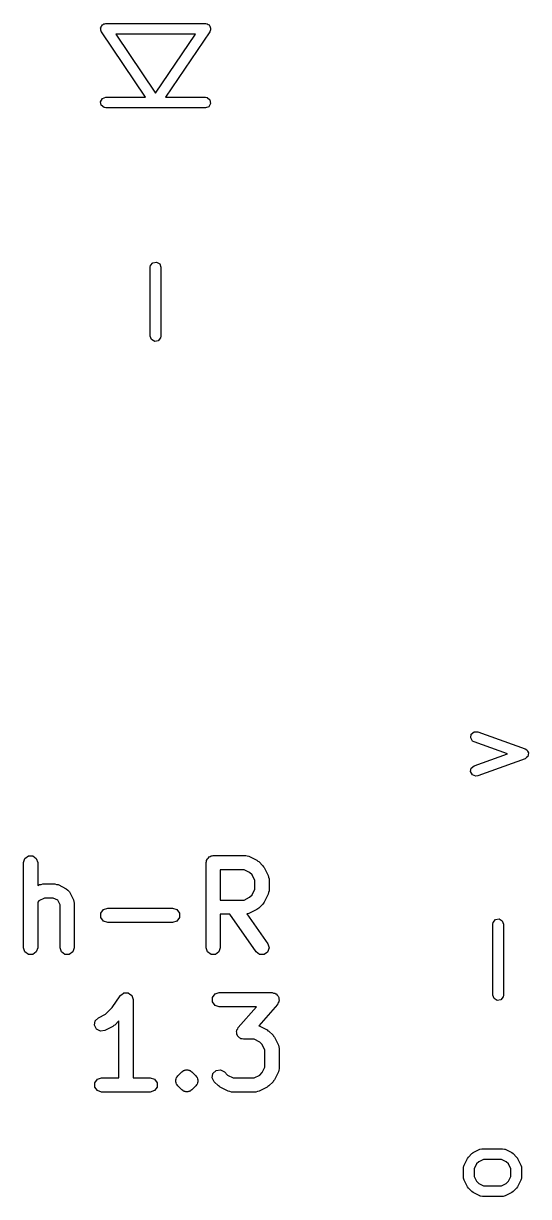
# Model space of a CAD drawing. Extents: x 0 to 132, y -20 to 105.
# Drawn here: x 53.37 to 60.48, y -0.12 to 16.41 of the extents above; entities that cross this region are included whole.
import ezdxf

# ---------------------------------------------------------------- set-up
doc = ezdxf.new("R2010")
doc.units = 0
doc.layers.add('BLACK', color=7, linetype='CONTINUOUS')

msp = doc.modelspace()

# ---------------------------------------------------------------- linework, layer by layer
at = {"layer": 'BLACK', "linetype": 'CONTINUOUS'}
for p, q in [((54.4595, 16.3578), (54.4606, 16.3684)), ((54.4606, 16.3684), (54.4719, 16.3793)), ((54.4719, 16.3793), (54.4798, 16.393)), ((54.4798, 16.393), (54.4899, 16.3966)), ((54.4899, 16.3966), (54.4976, 16.404)), ((54.4976, 16.404), (54.5132, 16.4051)), ((54.5132, 16.4051), (54.528, 16.4105)), ((54.528, 16.4105), (55.928, 16.4105)), ((55.928, 16.4105), (55.9316, 16.4099)), ((55.9316, 16.4099), (55.9332, 16.4103)), ((55.9332, 16.4103), (55.9359, 16.4091)), ((55.9359, 16.4091), (55.9537, 16.406)), ((55.9537, 16.406), (55.9657, 16.3959)), ((55.9657, 16.3959), (55.98, 16.3895)), ((55.98, 16.3895), (55.9847, 16.3799)), ((55.9847, 16.3799), (55.993, 16.373)), ((55.993, 16.373), (55.9957, 16.3575)), ((54.4541, 16.3485), (54.4595, 16.3578)), ((54.4569, 16.3331), (54.4541, 16.3485)), ((54.4552, 16.3174), (54.4569, 16.3331)), ((54.4625, 16.3009), (54.4552, 16.3174)), ((54.463, 16.298), (54.4625, 16.3009)), ((54.4643, 16.2969), (54.463, 16.298)), ((54.4658, 16.2936), (54.4643, 16.2969)), ((55.0871, 15.3705), (54.4658, 16.2936)), ((54.6689, 16.2605), (55.228, 15.4298)), ((55.7871, 16.2605), (54.6689, 16.2605)), ((55.228, 15.4298), (55.7871, 16.2605)), ((55.9902, 16.2936), (55.3689, 15.3705)), ((55.994, 16.3089), (55.9902, 16.2936)), ((56.0019, 16.3225), (55.994, 16.3089)), ((55.9957, 16.3575), (56.0026, 16.3434)), ((56.0026, 16.3434), (56, 16.333)), ((56, 16.333), (56.0019, 16.3225)), ((54.4798, 15.353), (54.528, 15.3705)), ((54.528, 15.3705), (55.0871, 15.3705)), ((55.3689, 15.3705), (55.928, 15.3705)), ((55.928, 15.3705), (55.9537, 15.366)), ((54.4541, 15.3085), (54.4798, 15.353)), ((54.463, 15.258), (54.4541, 15.3085)), ((54.5023, 15.225), (54.463, 15.258)), ((54.528, 15.2205), (54.5023, 15.225)), ((55.928, 15.2205), (54.528, 15.2205)), ((55.9762, 15.238), (55.928, 15.2205)), ((55.9537, 15.366), (55.993, 15.333)), ((56.0019, 15.2825), (55.9762, 15.238)), ((55.993, 15.333), (56.0019, 15.2825)), ((55.153, 12.9755), (55.1575, 13.0012)), ((55.153, 12.0055), (55.153, 12.9755)), ((55.1575, 13.0012), (55.1905, 13.0405)), ((55.1905, 13.0405), (55.241, 13.0494)), ((55.241, 13.0494), (55.2855, 13.0237)), ((55.2855, 13.0237), (55.303, 12.9755)), ((55.303, 12.9755), (55.303, 12.0055)), ((55.1705, 11.9573), (55.153, 12.0055)), ((55.215, 11.9316), (55.1705, 11.9573)), ((55.2655, 11.9405), (55.215, 11.9316)), ((55.2985, 11.9798), (55.2655, 11.9405)), ((55.303, 12.0055), (55.2985, 11.9798)), ((59.6636, 6.34613), (59.6722, 6.3967)), ((59.6895, 6.30185), (59.6636, 6.34613)), ((59.6722, 6.3967), (59.7113, 6.42992)), ((59.7122, 6.28897), (59.6895, 6.30185)), ((59.7113, 6.42992), (59.7626, 6.43023)), ((60.1811, 6.1215), (59.7122, 6.28897)), ((59.7626, 6.43023), (60.4293, 6.19213)), ((59.7122, 5.95403), (60.1811, 6.1215)), ((60.4293, 6.19213), (60.4519, 6.17924)), ((60.4519, 6.17924), (60.4522, 6.17883)), ((60.4522, 6.17883), (60.4526, 6.17866)), ((60.4526, 6.17866), (60.4651, 6.15678)), ((60.4651, 6.15678), (60.4778, 6.13497)), ((60.478, 6.13408), (60.4735, 6.10926)), ((60.4778, 6.13497), (60.4777, 6.13449)), ((60.4777, 6.13449), (60.478, 6.13408)), ((59.6727, 5.9213), (59.7122, 5.95403)), ((60.4293, 6.05087), (59.7626, 5.81277)), ((60.4296, 6.05118), (60.4293, 6.05087)), ((60.4301, 6.05118), (60.4296, 6.05118)), ((60.4494, 6.06752), (60.4301, 6.05118)), ((60.4688, 6.08361), (60.4494, 6.06752)), ((60.4689, 6.08408), (60.4688, 6.08361)), ((60.4692, 6.08439), (60.4689, 6.08408)), ((60.4735, 6.10926), (60.4692, 6.08439)), ((59.6634, 5.87083), (59.6727, 5.9213)), ((59.6888, 5.82624), (59.6634, 5.87083)), ((59.7369, 5.80841), (59.6888, 5.82624)), ((59.7626, 5.81277), (59.7369, 5.80841)), ((53.3674, 4.58914), (53.3865, 4.64792)), ((53.3865, 4.64792), (53.4365, 4.68425)), ((53.4365, 4.68425), (53.4983, 4.68425)), ((53.4983, 4.68425), (53.5483, 4.64792)), ((53.5483, 4.64792), (53.5674, 4.58914)), ((55.9438, 4.62005), (55.9531, 4.63286)), ((55.9531, 4.63286), (55.958, 4.64792)), ((55.958, 4.64792), (55.9708, 4.65723)), ((55.9708, 4.65723), (55.9801, 4.67005)), ((55.9801, 4.67005), (55.9951, 4.67494)), ((55.9951, 4.67494), (56.008, 4.68425)), ((56.008, 4.68425), (56.0238, 4.68425)), ((56.0238, 4.68425), (56.0389, 4.68914)), ((56.0389, 4.68914), (56.496, 4.68914)), ((56.496, 4.68914), (56.5179, 4.68202)), ((56.5179, 4.68202), (56.5407, 4.67858)), ((56.5407, 4.67858), (56.655, 4.62144)), ((53.3674, 3.38914), (53.3674, 4.58914)), ((53.5674, 4.58914), (53.5674, 4.26523)), ((55.9389, 4.58914), (55.9438, 4.6042)), ((55.9389, 3.38914), (55.9389, 4.58914)), ((55.9438, 4.6042), (55.9438, 4.62005)), ((56.1389, 4.48914), (56.1389, 4.06057)), ((56.4724, 4.48914), (56.1389, 4.48914)), ((56.551, 4.44982), (56.4724, 4.48914)), ((56.655, 4.62144), (56.6666, 4.61007)), ((56.6666, 4.61007), (56.681, 4.60271)), ((56.681, 4.60271), (56.7381, 4.54557)), ((56.7381, 4.54557), (56.7455, 4.53113)), ((56.7455, 4.53113), (56.7569, 4.51958)), ((56.7569, 4.51958), (56.814, 4.40529)), ((56.5852, 4.41562), (56.551, 4.44982)), ((56.6246, 4.33697), (56.5852, 4.41562)), ((56.6246, 4.21275), (56.6246, 4.33697)), ((56.814, 4.40529), (56.8174, 4.3825)), ((56.8174, 4.3825), (56.8246, 4.36057)), ((56.8246, 4.36057), (56.8246, 4.18914)), ((53.5674, 4.26523), (53.5941, 4.27858)), ((53.5941, 4.27858), (53.6169, 4.28202)), ((53.6169, 4.28202), (53.6389, 4.28914)), ((53.6389, 4.28914), (53.8103, 4.28914)), ((53.8103, 4.28914), (53.8322, 4.28202)), ((53.8322, 4.28202), (53.855, 4.27858)), ((53.855, 4.27858), (53.9693, 4.22144)), ((53.9693, 4.22144), (53.9699, 4.22088)), ((53.9699, 4.22088), (53.9706, 4.22075)), ((53.9706, 4.22075), (53.9918, 4.19929)), ((53.9918, 4.19929), (54.0133, 4.17807)), ((54.0133, 4.17807), (54.0135, 4.17729)), ((54.0135, 4.17729), (54.014, 4.17672)), ((54.014, 4.17672), (54.0712, 4.06244)), ((56.5511, 4.0999), (56.5852, 4.13409)), ((56.5852, 4.13409), (56.6246, 4.21275)), ((56.814, 4.14442), (56.7569, 4.03014)), ((56.8174, 4.16721), (56.814, 4.14442)), ((56.8246, 4.18914), (56.8174, 4.16721)), ((53.5838, 4.04982), (53.5674, 4.03344)), ((53.5674, 4.03344), (53.5674, 3.38914)), ((53.6625, 4.08914), (53.5838, 4.04982)), ((53.7867, 4.08914), (53.6625, 4.08914)), ((53.85, 4.05746), (53.7867, 4.08914)), ((53.8817, 3.99411), (53.85, 4.05746)), ((53.8817, 3.38914), (53.8817, 3.99411)), ((54.0712, 4.06244), (54.0746, 4.03964)), ((54.0746, 4.03964), (54.0817, 4.01771)), ((54.0817, 4.01771), (54.0817, 3.38914)), ((56.1389, 4.06057), (56.4724, 4.06057)), ((56.4724, 4.06057), (56.5511, 4.0999)), ((56.7381, 4.00415), (56.681, 3.947)), ((56.7455, 4.01859), (56.7381, 4.00415)), ((56.7569, 4.03014), (56.7455, 4.01859)), ((54.458, 3.87719), (54.4944, 3.92719)), ((54.458, 3.81538), (54.458, 3.87719)), ((54.4944, 3.76538), (54.458, 3.81538)), ((54.4944, 3.92719), (54.5531, 3.94629)), ((54.5531, 3.94629), (55.4674, 3.94629)), ((55.4674, 3.94629), (55.5262, 3.92719)), ((55.5262, 3.92719), (55.5625, 3.87719)), ((55.5625, 3.81538), (55.5262, 3.76538)), ((55.5625, 3.87719), (55.5625, 3.81538)), ((56.2725, 3.86057), (56.1389, 3.86057)), ((56.1389, 3.86057), (56.1389, 3.38914)), ((56.6426, 3.3318), (56.2725, 3.86057)), ((56.5179, 3.8677), (56.5128, 3.86603)), ((56.5128, 3.86603), (56.8065, 3.44649)), ((56.5407, 3.87113), (56.5179, 3.8677)), ((56.655, 3.92827), (56.5407, 3.87113)), ((56.6666, 3.93965), (56.655, 3.92827)), ((56.681, 3.947), (56.6666, 3.93965)), ((54.5531, 3.74629), (54.4944, 3.76538)), ((55.4674, 3.74629), (54.5531, 3.74629)), ((55.5262, 3.76538), (55.4674, 3.74629)), ((59.9767, 3.7215), (59.9812, 3.74715)), ((59.9767, 2.7215), (59.9767, 3.7215)), ((59.9812, 3.74715), (60.0142, 3.78645)), ((60.0142, 3.78645), (60.0647, 3.79536)), ((60.0647, 3.79536), (60.1091, 3.76971)), ((60.1091, 3.76971), (60.1267, 3.7215)), ((60.1267, 3.7215), (60.1267, 2.7215)), ((53.3865, 3.33037), (53.3674, 3.38914)), ((53.4365, 3.29404), (53.3865, 3.33037)), ((53.5483, 3.33036), (53.4983, 3.29404)), ((53.5674, 3.38914), (53.5483, 3.33036)), ((53.9008, 3.33037), (53.8817, 3.38914)), ((53.9508, 3.29404), (53.9008, 3.33037)), ((54.0626, 3.33036), (54.0126, 3.29404)), ((54.0817, 3.38914), (54.0626, 3.33036)), ((55.958, 3.33037), (55.9389, 3.38914)), ((56.008, 3.29404), (55.958, 3.33037)), ((56.1198, 3.33036), (56.0698, 3.29404)), ((56.1389, 3.38914), (56.1198, 3.33036)), ((56.692, 3.29459), (56.6426, 3.3318)), ((56.8044, 3.32895), (56.7538, 3.29351)), ((56.8246, 3.38738), (56.8044, 3.32895)), ((56.8065, 3.44649), (56.8246, 3.38738)), ((53.4983, 3.29404), (53.4365, 3.29404)), ((54.0126, 3.29404), (53.9508, 3.29404)), ((56.0698, 3.29404), (56.008, 3.29404)), ((56.7538, 3.29351), (56.692, 3.29459)), ((54.6183, 2.54942), (54.7271, 2.71261)), ((54.7271, 2.71261), (54.7287, 2.71392)), ((54.7287, 2.71392), (54.7294, 2.71592)), ((54.7294, 2.71592), (54.7528, 2.73296)), ((54.7528, 2.73296), (54.7756, 2.75093)), ((54.7756, 2.75093), (54.7777, 2.75101)), ((54.7777, 2.75101), (54.7794, 2.75225)), ((54.7794, 2.75225), (54.8084, 2.75225)), ((54.8084, 2.75225), (54.8373, 2.75342)), ((54.8373, 2.75342), (54.8391, 2.75225)), ((54.8391, 2.75225), (54.8412, 2.75225)), ((54.8412, 2.75225), (54.8646, 2.73521)), ((54.8646, 2.73521), (54.8888, 2.71914)), ((54.8888, 2.71914), (54.8895, 2.71716)), ((54.8895, 2.71716), (54.8912, 2.71592)), ((54.8912, 2.71592), (54.9001, 2.68836)), ((54.9001, 2.68836), (54.9102, 2.66117)), ((54.9102, 2.66117), (54.9096, 2.65915)), ((54.9096, 2.65915), (54.9103, 2.65714)), ((54.9103, 2.65714), (54.9103, 1.55714)), ((56.0295, 2.68804), (56.0658, 2.73805)), ((56.0295, 2.62624), (56.0295, 2.68804)), ((56.0658, 2.73805), (56.1246, 2.75714)), ((56.1246, 2.75714), (56.8674, 2.75714)), ((56.8674, 2.75714), (56.8867, 2.75089)), ((56.8867, 2.75089), (56.9068, 2.74907)), ((56.9068, 2.74907), (56.9154, 2.74157)), ((56.9154, 2.74157), (56.9262, 2.73805)), ((56.9262, 2.73805), (56.9381, 2.72168)), ((56.9381, 2.72168), (56.9533, 2.70837)), ((56.9533, 2.70837), (56.9558, 2.69726)), ((56.9558, 2.69726), (56.9625, 2.68804)), ((56.9625, 2.68804), (56.9625, 2.66782)), ((56.9625, 2.66782), (56.967, 2.6481)), ((56.967, 2.6481), (56.9625, 2.63763)), ((59.9942, 2.67329), (59.9767, 2.7215)), ((60.0386, 2.64764), (59.9942, 2.67329)), ((60.0892, 2.65655), (60.0386, 2.64764)), ((60.1221, 2.69585), (60.0892, 2.65655)), ((60.1267, 2.7215), (60.1221, 2.69585)), ((54.5225, 2.45362), (54.6183, 2.54942)), ((56.0658, 2.57624), (56.0295, 2.62624)), ((56.1246, 2.55714), (56.0658, 2.57624)), ((56.6471, 2.55714), (56.1246, 2.55714)), ((56.3922, 2.26585), (56.6471, 2.55714)), ((56.9427, 2.59129), (56.6791, 2.29011)), ((56.9506, 2.60988), (56.9427, 2.59129)), ((56.9625, 2.62624), (56.9506, 2.60988)), ((56.9625, 2.63763), (56.9625, 2.62624)), ((54.3685, 2.29939), (54.3787, 2.36036)), ((54.3787, 2.36036), (54.4227, 2.40373)), ((54.4227, 2.40373), (54.5225, 2.45362)), ((54.7103, 2.35858), (54.6524, 2.30072)), ((54.7103, 1.55714), (54.7103, 2.35858)), ((54.3962, 2.24411), (54.3685, 2.29939)), ((54.451, 2.21564), (54.3962, 2.24411)), ((54.5121, 2.22484), (54.451, 2.21564)), ((54.6264, 2.28199), (54.5121, 2.22484)), ((54.638, 2.29336), (54.6264, 2.28199)), ((54.6524, 2.30072), (54.638, 2.29336)), ((56.3678, 2.20904), (56.3723, 2.21951)), ((56.3723, 2.18932), (56.3678, 2.20904)), ((56.3723, 2.2309), (56.3842, 2.24727)), ((56.3723, 2.21951), (56.3723, 2.2309)), ((56.3723, 2.1691), (56.3723, 2.18932)), ((56.379, 2.15988), (56.3723, 2.1691)), ((56.3815, 2.14878), (56.379, 2.15988)), ((56.3968, 2.13546), (56.3815, 2.14878)), ((56.3842, 2.24727), (56.3922, 2.26585)), ((56.6791, 2.29011), (56.6836, 2.28944)), ((56.6836, 2.28944), (56.7979, 2.2323)), ((56.7979, 2.2323), (56.8094, 2.22093)), ((56.8094, 2.22093), (56.8239, 2.21357)), ((56.8239, 2.21357), (56.881, 2.15643)), ((56.881, 2.15643), (56.8884, 2.14198)), ((56.4086, 2.1191), (56.3968, 2.13546)), ((56.4195, 2.11558), (56.4086, 2.1191)), ((56.4281, 2.10808), (56.4195, 2.11558)), ((56.4482, 2.10625), (56.4281, 2.10808)), ((56.4674, 2.1), (56.4482, 2.10625)), ((56.6153, 2.1), (56.4674, 2.1)), ((56.6939, 2.06067), (56.6153, 2.1)), ((56.7281, 2.02648), (56.6939, 2.06067)), ((56.7674, 1.94782), (56.7281, 2.02648)), ((56.8884, 2.14198), (56.8997, 2.13044)), ((56.8997, 2.13044), (56.9569, 2.01615)), ((56.9569, 2.01615), (56.9603, 1.99336)), ((56.9603, 1.99336), (56.9674, 1.97143)), ((56.7674, 1.70932), (56.7674, 1.94782)), ((56.9674, 1.97143), (56.9674, 1.68571)), ((55.6108, 1.64933), (55.622, 1.66053)), ((55.622, 1.66053), (55.63, 1.66179)), ((55.63, 1.66179), (55.6365, 1.66653)), ((55.6365, 1.66653), (55.6446, 1.66653)), ((55.6446, 1.66653), (55.6518, 1.6702)), ((55.6518, 1.6702), (55.6674, 1.66772)), ((55.6674, 1.66772), (55.6831, 1.6702)), ((55.6831, 1.6702), (55.6903, 1.66653)), ((55.6903, 1.66653), (55.6983, 1.66653)), ((55.6983, 1.66653), (55.7049, 1.66179)), ((55.7049, 1.66179), (55.7128, 1.66053)), ((55.7128, 1.66053), (55.724, 1.64933)), ((56.0355, 1.61683), (56.0792, 1.66053)), ((56.0792, 1.66053), (56.1402, 1.6702)), ((56.1402, 1.6702), (56.1953, 1.64214)), ((56.7281, 1.63066), (56.7674, 1.70932)), ((56.9603, 1.66379), (56.9569, 1.64099)), ((56.9674, 1.68571), (56.9603, 1.66379)), ((54.3723, 1.48804), (54.4086, 1.53804)), ((54.3723, 1.42624), (54.3723, 1.48804)), ((54.4086, 1.53804), (54.4674, 1.55714)), ((54.4674, 1.55714), (54.7103, 1.55714)), ((54.9103, 1.55714), (55.1531, 1.55714)), ((55.1531, 1.55714), (55.2119, 1.53804)), ((55.2119, 1.53804), (55.2482, 1.48804)), ((55.2482, 1.48804), (55.2482, 1.42624)), ((55.5115, 1.52993), (55.5187, 1.54404)), ((55.514, 1.51429), (55.5115, 1.52993)), ((55.5115, 1.49864), (55.514, 1.51429)), ((55.5187, 1.48453), (55.5115, 1.49864)), ((55.5187, 1.54404), (55.5212, 1.55968)), ((55.5212, 1.55968), (55.5324, 1.57089)), ((55.5324, 1.57089), (55.5396, 1.585)), ((55.5396, 1.585), (55.5967, 1.64214)), ((55.5967, 1.64214), (55.6108, 1.64933)), ((55.724, 1.64933), (55.7381, 1.64214)), ((55.7381, 1.64214), (55.7953, 1.585)), ((55.7953, 1.585), (55.8025, 1.57088)), ((55.8025, 1.57088), (55.8137, 1.55968)), ((55.8137, 1.55968), (55.8161, 1.54404)), ((55.8161, 1.54404), (55.8233, 1.52993)), ((55.8233, 1.49864), (55.8161, 1.48453)), ((55.8233, 1.52993), (55.8209, 1.51429)), ((55.8209, 1.51429), (55.8233, 1.49864)), ((56.0258, 1.55579), (56.0355, 1.61683)), ((56.0539, 1.50072), (56.0258, 1.55579)), ((56.111, 1.44358), (56.0539, 1.50072)), ((56.1953, 1.64214), (56.2409, 1.59647)), ((56.2409, 1.59647), (56.3196, 1.55714)), ((56.3196, 1.55714), (56.6153, 1.55714)), ((56.6153, 1.55714), (56.6939, 1.59647)), ((56.6939, 1.59647), (56.7281, 1.63066)), ((56.881, 1.50072), (56.8239, 1.44358)), ((56.8884, 1.51516), (56.881, 1.50072)), ((56.8997, 1.52671), (56.8884, 1.51516)), ((56.9569, 1.64099), (56.8997, 1.52671)), ((54.4086, 1.37624), (54.3723, 1.42624)), ((54.4674, 1.35714), (54.4086, 1.37624)), ((55.1531, 1.35714), (54.4674, 1.35714)), ((55.2119, 1.37624), (55.1531, 1.35714)), ((55.2482, 1.42624), (55.2119, 1.37624)), ((55.5212, 1.46889), (55.5187, 1.48453)), ((55.5324, 1.45768), (55.5212, 1.46889)), ((55.5396, 1.44358), (55.5324, 1.45768)), ((55.5967, 1.38643), (55.5396, 1.44358)), ((55.6108, 1.37924), (55.5967, 1.38643)), ((55.622, 1.36804), (55.6108, 1.37924)), ((55.63, 1.36678), (55.622, 1.36804)), ((55.6365, 1.36204), (55.63, 1.36678)), ((55.6446, 1.36204), (55.6365, 1.36204)), ((55.6518, 1.35837), (55.6446, 1.36204)), ((55.6674, 1.36085), (55.6518, 1.35837)), ((55.6831, 1.35837), (55.6674, 1.36085)), ((55.6903, 1.36204), (55.6831, 1.35837)), ((55.6983, 1.36204), (55.6903, 1.36204)), ((55.7049, 1.36678), (55.6983, 1.36204)), ((55.7128, 1.36804), (55.7049, 1.36678)), ((55.724, 1.37924), (55.7128, 1.36804)), ((55.7381, 1.38643), (55.724, 1.37924)), ((55.7953, 1.44358), (55.7381, 1.38643)), ((55.8025, 1.45769), (55.7953, 1.44358)), ((55.8137, 1.46889), (55.8025, 1.45769)), ((55.8161, 1.48453), (55.8137, 1.46889)), ((56.1254, 1.43622), (56.111, 1.44358)), ((56.137, 1.42484), (56.1254, 1.43622)), ((56.2513, 1.3677), (56.137, 1.42484)), ((56.2741, 1.36427), (56.2513, 1.3677)), ((56.296, 1.35714), (56.2741, 1.36427)), ((56.6389, 1.35714), (56.296, 1.35714)), ((56.6608, 1.36427), (56.6389, 1.35714)), ((56.6836, 1.3677), (56.6608, 1.36427)), ((56.7979, 1.42484), (56.6836, 1.3677)), ((56.8094, 1.43622), (56.7979, 1.42484)), ((56.8239, 1.44358), (56.8094, 1.43622)), ((59.6796, 0.488818), (59.698, 0.50168)), ((59.698, 0.50168), (59.6991, 0.502868)), ((59.6991, 0.502868), (59.7943, 0.550486)), ((59.7943, 0.550486), (59.8193, 0.557913)), ((59.8193, 0.557913), (59.8236, 0.556871)), ((59.8236, 0.556871), (59.8279, 0.558405)), ((59.8279, 0.558405), (60.1136, 0.558405)), ((60.1136, 0.558405), (60.1392, 0.553882)), ((60.1392, 0.553882), (60.1427, 0.551)), ((60.1427, 0.551), (60.1471, 0.550487)), ((60.1471, 0.550487), (60.2423, 0.502868)), ((60.2423, 0.502868), (60.2604, 0.489513)), ((59.5703, 0.32647), (59.6179, 0.421707)), ((59.6179, 0.421707), (59.6313, 0.439712)), ((59.6313, 0.439712), (59.632, 0.4412)), ((59.632, 0.4412), (59.6796, 0.488818)), ((59.7466, 0.343739), (59.7124, 0.275224)), ((59.777, 0.374146), (59.7466, 0.343739)), ((59.8456, 0.408405), (59.777, 0.374146)), ((60.0959, 0.408405), (59.8456, 0.408405)), ((60.1644, 0.374148), (60.0959, 0.408405)), ((60.1948, 0.343742), (60.1644, 0.374148)), ((60.229, 0.275225), (60.1948, 0.343742)), ((60.2604, 0.489513), (60.2618, 0.488819)), ((60.2618, 0.488819), (60.3095, 0.4412)), ((60.3095, 0.4412), (60.3223, 0.422833)), ((60.3223, 0.422833), (60.3235, 0.421708)), ((60.3235, 0.421708), (60.3711, 0.326471)), ((59.5624, 0.292929), (59.5669, 0.318581)), ((59.5624, 0.150072), (59.5624, 0.292929)), ((59.5669, 0.318581), (59.5698, 0.322015)), ((59.5698, 0.322015), (59.5703, 0.32647)), ((59.7124, 0.275224), (59.7124, 0.167777)), ((59.7124, 0.167777), (59.7466, 0.099262)), ((60.1948, 0.099259), (60.229, 0.167778)), ((60.229, 0.167778), (60.229, 0.275225)), ((60.3711, 0.326471), (60.3786, 0.301504)), ((60.3786, 0.301504), (60.3775, 0.297143)), ((60.3775, 0.297143), (60.379, 0.292929)), ((60.379, 0.292929), (60.379, 0.150072)), ((59.5639, 0.145858), (59.5624, 0.150072)), ((59.5629, 0.141498), (59.5639, 0.145858)), ((59.5703, 0.116531), (59.5629, 0.141498)), ((59.6179, 0.021294), (59.5703, 0.116531)), ((59.6191, 0.02017), (59.6179, 0.021294)), ((59.632, 0.001801), (59.6191, 0.02017)), ((59.6796, -0.045817), (59.632, 0.001801)), ((59.7466, 0.099262), (59.777, 0.068855)), ((59.777, 0.068855), (59.8456, 0.034596)), ((59.8456, 0.034596), (60.0959, 0.034596)), ((60.0959, 0.034596), (60.1644, 0.068853)), ((60.1644, 0.068853), (60.1948, 0.099259)), ((60.3095, 0.001801), (60.2618, -0.045818)), ((60.3102, 0.003283), (60.3095, 0.001801)), ((60.3235, 0.021293), (60.3102, 0.003283)), ((60.3711, 0.11653), (60.3235, 0.021293)), ((60.3716, 0.120984), (60.3711, 0.11653)), ((60.3745, 0.12442), (60.3716, 0.120984)), ((60.379, 0.150072), (60.3745, 0.12442)), ((59.6811, -0.046508), (59.6796, -0.045817)), ((59.6991, -0.059867), (59.6811, -0.046508)), ((59.7943, -0.107485), (59.6991, -0.059867)), ((59.7988, -0.107998), (59.7943, -0.107485)), ((59.8022, -0.110881), (59.7988, -0.107998)), ((59.8279, -0.115404), (59.8022, -0.110881)), ((60.1136, -0.115404), (59.8279, -0.115404)), ((60.1178, -0.11387), (60.1136, -0.115404)), ((60.1221, -0.114912), (60.1178, -0.11387)), ((60.1471, -0.107486), (60.1221, -0.114912)), ((60.2423, -0.059867), (60.1471, -0.107486)), ((60.2435, -0.05868), (60.2423, -0.059867)), ((60.2618, -0.045818), (60.2435, -0.05868))]:
    msp.add_line(p, q, dxfattribs=at)

doc.saveas('drawing.dxf')
